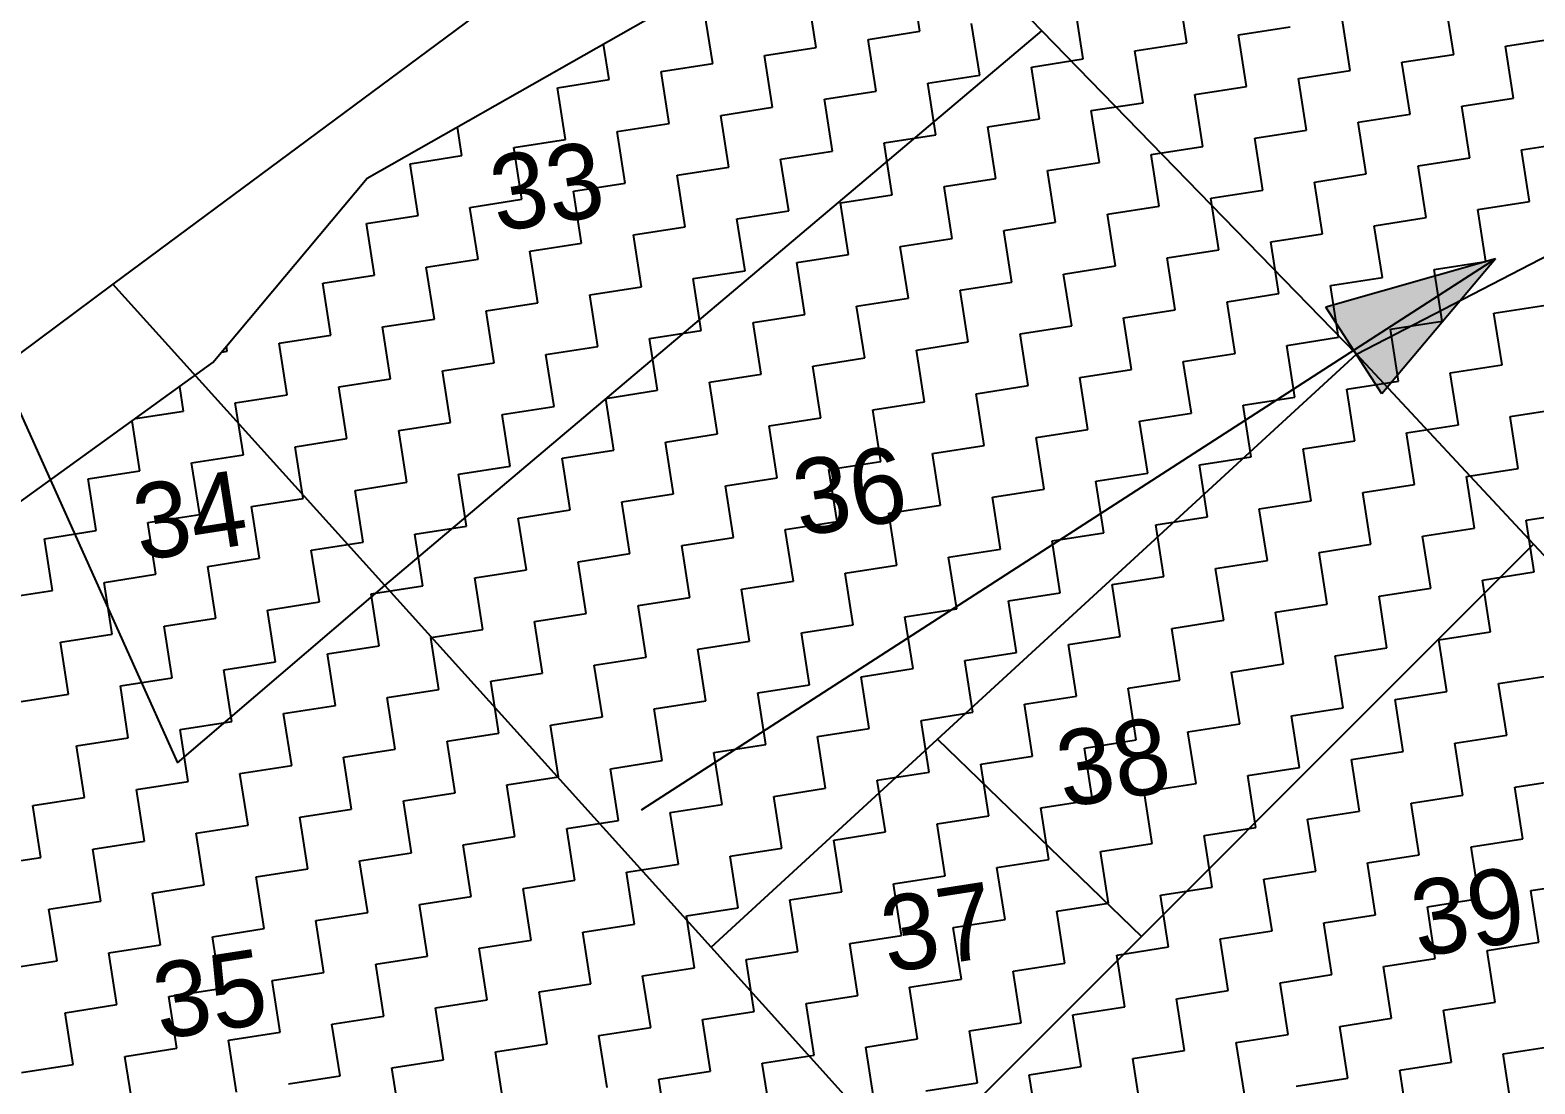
# Model space of a CAD drawing. Header units: metres. Extents: x 288492 to 290465, y 1999120 to 2001541.
# Drawn here: x 288994.5 to 289137, y 1999510.1 to 1999609.9 of the extents above; entities that cross this region are included whole.
import ezdxf
from ezdxf.enums import TextEntityAlignment as Align

# ---------------------------------------------------------------- set-up
doc = ezdxf.new("R2010")
doc.units = ezdxf.units.M
doc.header["$MEASUREMENT"] = 0
for name, color, linetype in [('POLY_HATCH', 12, 'Continuous'), ('POLY_PARCEL', 6, 'Continuous'), ('TEXT_PARCEL', 7, 'Continuous'), ('V_BOUND_LINE', 7, 'Continuous')]:
    doc.layers.add(name, color=color, linetype=linetype)
doc.styles.add('TEXT_MAP', font='KRDEV050.TTF')

# ---------------------------------------------------------------- blocks, each defined once
blk = doc.blocks.new('25')
h = blk.add_hatch(color=256)
h.paths.add_polyline_path([(289112.54, 1999538.38), (289115.26, 1999534.13), (289126.42, 1999547.26)])
h.paths.add_polyline_path([(289126.42, 1999547.26), (289109.82, 1999542.62), (289112.54, 1999538.38)])
for points in [[(289126.42, 1999547.26), (289042.82, 1999493.75)], [(289126.42, 1999547.26), (289109.82, 1999542.62)], [(289126.42, 1999547.26), (289115.26, 1999534.13)], [(289115.26, 1999534.13), (289109.82, 1999542.62)]]:
    blk.add_lwpolyline(points)
at = {"layer": 'POLY_HATCH', "linetype": 'Continuous'}
for p, q in [((289070.31, 1999569.69), (289069.54, 1999574.74)), ((289060.19, 1999568.15), (289059.43, 1999573.21)), ((289096.36, 1999568.47), (289095.59, 1999573.52)), ((289122.41, 1999567.24), (289121.64, 1999572.3)), ((289050.08, 1999566.62), (289049.31, 1999571.68)), ((289086.24, 1999566.93), (289085.48, 1999571.99)), ((289112.29, 1999565.71), (289111.53, 1999570.77)), ((289065.25, 1999568.92), (289070.31, 1999569.69)), ((289076.13, 1999565.4), (289075.36, 1999570.45)), ((289101.41, 1999569.23), (289106.47, 1999570)), ((289039.97, 1999565.09), (289039.44, 1999568.57)), ((289055.14, 1999567.39), (289060.19, 1999568.15)), ((289066.02, 1999563.86), (289065.25, 1999568.92)), ((289091.3, 1999567.7), (289096.36, 1999568.47)), ((289102.18, 1999564.18), (289101.41, 1999569.23)), ((289127.46, 1999568.01), (289132.52, 1999568.78)), ((289128.23, 1999562.95), (289127.46, 1999568.01)), ((289045.03, 1999565.85), (289050.08, 1999566.62)), ((289055.91, 1999562.33), (289055.14, 1999567.39)), ((289081.19, 1999566.16), (289086.24, 1999566.93)), ((289092.07, 1999562.64), (289091.3, 1999567.7)), ((289117.35, 1999566.48), (289122.41, 1999567.24)), ((289118.12, 1999561.42), (289117.35, 1999566.48)), ((289034.91, 1999564.32), (289039.97, 1999565.09)), ((289045.79, 1999560.8), (289045.03, 1999565.85)), ((289071.07, 1999564.63), (289076.13, 1999565.4)), ((289081.95, 1999561.11), (289081.19, 1999566.16)), ((289107.24, 1999564.94), (289112.29, 1999565.71)), ((289108, 1999559.89), (289107.24, 1999564.94)), ((289035.68, 1999559.26), (289034.91, 1999564.32)), ((289060.96, 1999563.1), (289066.02, 1999563.86)), ((289071.84, 1999559.57), (289071.07, 1999564.63)), ((289097.12, 1999563.41), (289102.18, 1999564.18)), ((289097.89, 1999558.35), (289097.12, 1999563.41)), ((289050.85, 1999561.56), (289055.91, 1999562.33)), ((289061.73, 1999558.04), (289060.96, 1999563.1)), ((289087.01, 1999561.88), (289092.07, 1999562.64)), ((289123.17, 1999562.19), (289128.23, 1999562.95)), ((289123.94, 1999557.13), (289123.17, 1999562.19)), ((289025.57, 1999557.73), (289025.14, 1999560.52)), ((289040.74, 1999560.03), (289045.79, 1999560.8)), ((289051.62, 1999556.51), (289050.85, 1999561.56)), ((289076.9, 1999560.34), (289081.95, 1999561.11)), ((289087.78, 1999556.82), (289087.01, 1999561.88)), ((289113.06, 1999560.65), (289118.12, 1999561.42)), ((289113.83, 1999555.6), (289113.06, 1999560.65)), ((289030.62, 1999558.5), (289035.68, 1999559.26)), ((289041.5, 1999554.97), (289040.74, 1999560.03)), ((289066.78, 1999558.81), (289071.84, 1999559.57)), ((289077.66, 1999555.29), (289076.9, 1999560.34)), ((289102.95, 1999559.12), (289108, 1999559.89)), ((289103.71, 1999554.06), (289102.95, 1999559.12)), ((289020.51, 1999556.96), (289025.57, 1999557.73)), ((289031.39, 1999553.44), (289030.62, 1999558.5)), ((289056.67, 1999557.27), (289061.73, 1999558.04)), ((289067.55, 1999553.75), (289066.78, 1999558.81)), ((289092.83, 1999557.59), (289097.89, 1999558.35)), ((289093.6, 1999552.53), (289092.83, 1999557.59)), ((289129, 1999557.9), (289134.05, 1999558.66)), ((289129.76, 1999552.84), (289129, 1999557.9)), ((289021.28, 1999551.91), (289020.51, 1999556.96)), ((289046.56, 1999555.74), (289051.62, 1999556.51)), ((289057.44, 1999552.22), (289056.67, 1999557.27)), ((289082.72, 1999556.05), (289087.78, 1999556.82)), ((289118.88, 1999556.36), (289123.94, 1999557.13)), ((289119.65, 1999551.31), (289118.88, 1999556.36)), ((289036.45, 1999554.21), (289041.5, 1999554.97)), ((289047.33, 1999550.68), (289046.56, 1999555.74)), ((289072.61, 1999554.52), (289077.66, 1999555.29)), ((289083.49, 1999551), (289082.72, 1999556.05)), ((289108.77, 1999554.83), (289113.83, 1999555.6)), ((289109.54, 1999549.77), (289108.77, 1999554.83)), ((289026.33, 1999552.67), (289031.39, 1999553.44)), ((289037.21, 1999549.15), (289036.45, 1999554.21)), ((289062.5, 1999552.98), (289067.55, 1999553.75)), ((289073.38, 1999549.46), (289072.61, 1999554.52)), ((289098.66, 1999553.3), (289103.71, 1999554.06)), ((289099.42, 1999548.24), (289098.66, 1999553.3)), ((289016.22, 1999551.14), (289021.28, 1999551.91)), ((289027.1, 1999547.62), (289026.33, 1999552.67)), ((289052.38, 1999551.45), (289057.44, 1999552.22)), ((289063.26, 1999547.93), (289062.5, 1999552.98)), ((289088.54, 1999551.76), (289093.6, 1999552.53)), ((289089.31, 1999546.71), (289088.54, 1999551.76)), ((289124.71, 1999552.07), (289129.76, 1999552.84)), ((289125.47, 1999547.02), (289124.71, 1999552.07)), ((289016.99, 1999546.08), (289016.22, 1999551.14)), ((289042.27, 1999549.92), (289047.33, 1999550.68)), ((289053.15, 1999546.39), (289052.38, 1999551.45)), ((289078.43, 1999550.23), (289083.49, 1999551)), ((289079.2, 1999545.17), (289078.43, 1999550.23)), ((289114.59, 1999550.54), (289119.65, 1999551.31)), ((289115.36, 1999545.48), (289114.59, 1999550.54)), ((289032.16, 1999548.38), (289037.21, 1999549.15)), ((289043.04, 1999544.86), (289042.27, 1999549.92)), ((289068.32, 1999548.7), (289073.38, 1999549.46)), ((289104.48, 1999549.01), (289109.54, 1999549.77)), ((289105.25, 1999543.95), (289104.48, 1999549.01)), ((289022.04, 1999546.85), (289027.1, 1999547.62)), ((289032.92, 1999543.33), (289032.16, 1999548.38)), ((289058.21, 1999547.16), (289063.26, 1999547.93)), ((289069.09, 1999543.64), (289068.32, 1999548.7)), ((289094.37, 1999547.47), (289099.42, 1999548.24)), ((289095.13, 1999542.42), (289094.37, 1999547.47)), ((289011.93, 1999545.32), (289016.99, 1999546.08)), ((289022.81, 1999541.79), (289022.04, 1999546.85)), ((289048.09, 1999545.63), (289053.15, 1999546.39)), ((289058.97, 1999542.1), (289058.21, 1999547.16)), ((289084.25, 1999545.94), (289089.31, 1999546.71)), ((289085.02, 1999540.88), (289084.25, 1999545.94)), ((289120.42, 1999546.25), (289125.47, 1999547.02)), ((289121.18, 1999541.19), (289120.42, 1999546.25)), ((289012.7, 1999540.26), (289011.93, 1999545.32)), ((289037.98, 1999544.09), (289043.04, 1999544.86)), ((289048.86, 1999540.57), (289048.09, 1999545.63)), ((289074.14, 1999544.41), (289079.2, 1999545.17)), ((289074.91, 1999539.35), (289074.14, 1999544.41)), ((289110.3, 1999544.72), (289115.36, 1999545.48)), ((289111.07, 1999539.66), (289110.3, 1999544.72)), ((289027.87, 1999542.56), (289032.92, 1999543.33)), ((289038.75, 1999539.04), (289037.98, 1999544.09)), ((289064.03, 1999542.87), (289069.09, 1999543.64)), ((289064.8, 1999537.82), (289064.03, 1999542.87)), ((289100.19, 1999543.18), (289105.25, 1999543.95)), ((289100.96, 1999538.13), (289100.19, 1999543.18)), ((289017.75, 1999541.03), (289022.81, 1999541.79)), ((289028.63, 1999537.5), (289027.87, 1999542.56)), ((289053.92, 1999541.34), (289058.97, 1999542.1)), ((289090.08, 1999541.65), (289095.13, 1999542.42)), ((289090.84, 1999536.59), (289090.08, 1999541.65)), ((289126.24, 1999541.96), (289131.3, 1999542.73)), ((289127.01, 1999536.91), (289126.24, 1999541.96)), ((289007.64, 1999539.49), (289012.7, 1999540.26)), ((289018.52, 1999535.97), (289017.75, 1999541.03)), ((289043.8, 1999539.8), (289048.86, 1999540.57)), ((289054.68, 1999536.28), (289053.92, 1999541.34)), ((289079.97, 1999540.12), (289085.02, 1999540.88)), ((289080.73, 1999535.06), (289079.97, 1999540.12)), ((289116.13, 1999540.43), (289121.18, 1999541.19)), ((289116.89, 1999535.37), (289116.13, 1999540.43)), ((289002.02, 1999538.64), (289002.59, 1999538.73)), ((289002.59, 1999538.73), (289002.51, 1999539.22)), ((289008.41, 1999534.44), (289007.64, 1999539.49)), ((289033.69, 1999538.27), (289038.75, 1999539.04)), ((289044.57, 1999534.75), (289043.8, 1999539.8)), ((289069.85, 1999538.58), (289074.91, 1999539.35)), ((289070.62, 1999533.53), (289069.85, 1999538.58)), ((289106.01, 1999538.89), (289111.07, 1999539.66)), ((289106.78, 1999533.84), (289106.01, 1999538.89)), ((289023.58, 1999536.74), (289028.63, 1999537.5)), ((289034.46, 1999533.21), (289033.69, 1999538.27)), ((289059.74, 1999537.05), (289064.8, 1999537.82)), ((289060.51, 1999531.99), (289059.74, 1999537.05)), ((289095.9, 1999537.36), (289100.96, 1999538.13)), ((289096.67, 1999532.3), (289095.9, 1999537.36)), ((289013.46, 1999535.2), (289018.52, 1999535.97)), ((289024.34, 1999531.68), (289023.58, 1999536.74)), ((289049.63, 1999535.51), (289054.68, 1999536.28)), ((289050.39, 1999530.46), (289049.63, 1999535.51)), ((289085.79, 1999535.83), (289090.84, 1999536.59)), ((289086.56, 1999530.77), (289085.79, 1999535.83)), ((289121.95, 1999536.14), (289127.01, 1999536.91)), ((289122.72, 1999531.08), (289121.95, 1999536.14)), ((288998.3, 1999532.9), (288997.93, 1999535.3)), ((289003.35, 1999533.67), (289008.41, 1999534.44)), ((289014.23, 1999530.15), (289013.46, 1999535.2)), ((289039.51, 1999533.98), (289044.57, 1999534.75)), ((289075.68, 1999534.29), (289080.73, 1999535.06)), ((289076.44, 1999529.24), (289075.68, 1999534.29)), ((289111.84, 1999534.6), (289116.89, 1999535.37)), ((289112.6, 1999529.55), (289111.84, 1999534.6)), ((288993.59, 1999532.19), (288998.3, 1999532.9)), ((289004.12, 1999528.61), (289003.35, 1999533.67)), ((289029.4, 1999532.45), (289034.46, 1999533.21)), ((289040.28, 1999528.92), (289039.51, 1999533.98)), ((289065.56, 1999532.76), (289070.62, 1999533.53)), ((289066.33, 1999527.7), (289065.56, 1999532.76)), ((289101.72, 1999533.07), (289106.78, 1999533.84)), ((289102.49, 1999528.01), (289101.72, 1999533.07)), ((289127.77, 1999531.85), (289132.83, 1999532.62)), ((288994.01, 1999527.08), (288993.27, 1999531.96)), ((289019.29, 1999530.91), (289024.34, 1999531.68)), ((289030.17, 1999527.39), (289029.4, 1999532.45)), ((289055.45, 1999531.23), (289060.51, 1999531.99)), ((289056.22, 1999526.17), (289055.45, 1999531.23)), ((289091.61, 1999531.54), (289096.67, 1999532.3)), ((289092.38, 1999526.48), (289091.61, 1999531.54)), ((289128.54, 1999526.79), (289127.77, 1999531.85)), ((289009.18, 1999529.38), (289014.23, 1999530.15)), ((289020.06, 1999525.86), (289019.29, 1999530.91)), ((289045.34, 1999529.69), (289050.39, 1999530.46)), ((289046.1, 1999524.63), (289045.34, 1999529.69)), ((289081.5, 1999530), (289086.56, 1999530.77)), ((289082.27, 1999524.95), (289081.5, 1999530)), ((289117.66, 1999530.32), (289122.72, 1999531.08)), ((289118.43, 1999525.26), (289117.66, 1999530.32)), ((288999.06, 1999527.85), (289004.12, 1999528.61)), ((289009.94, 1999524.32), (289009.18, 1999529.38)), ((289035.22, 1999528.16), (289040.28, 1999528.92)), ((289035.99, 1999523.1), (289035.22, 1999528.16)), ((289071.39, 1999528.47), (289076.44, 1999529.24)), ((289072.15, 1999523.41), (289071.39, 1999528.47)), ((289107.55, 1999528.78), (289112.6, 1999529.55)), ((289108.31, 1999523.72), (289107.55, 1999528.78)), ((288988.95, 1999526.31), (288994.01, 1999527.08)), ((288999.83, 1999522.79), (288999.06, 1999527.85)), ((289025.11, 1999526.62), (289030.17, 1999527.39)), ((289061.27, 1999526.94), (289066.33, 1999527.7)), ((289062.04, 1999521.88), (289061.27, 1999526.94)), ((289097.44, 1999527.25), (289102.49, 1999528.01)), ((289098.2, 1999522.19), (289097.44, 1999527.25)), ((289123.48, 1999526.03), (289128.54, 1999526.79)), ((288989.72, 1999521.26), (288988.95, 1999526.31)), ((289015, 1999525.09), (289020.06, 1999525.86)), ((289025.88, 1999521.57), (289025.11, 1999526.62)), ((289051.16, 1999525.4), (289056.22, 1999526.17)), ((289051.93, 1999520.35), (289051.16, 1999525.4)), ((289087.32, 1999525.71), (289092.38, 1999526.48)), ((289088.09, 1999520.66), (289087.32, 1999525.71)), ((289113.37, 1999524.49), (289118.43, 1999525.26)), ((289124.25, 1999520.97), (289123.48, 1999526.03)), ((289004.89, 1999523.56), (289009.94, 1999524.32)), ((289015.77, 1999520.03), (289015, 1999525.09)), ((289041.05, 1999523.87), (289046.1, 1999524.63)), ((289041.81, 1999518.81), (289041.05, 1999523.87)), ((289077.21, 1999524.18), (289082.27, 1999524.95)), ((289077.98, 1999519.12), (289077.21, 1999524.18)), ((289114.14, 1999519.44), (289113.37, 1999524.49)), ((288994.77, 1999522.02), (288999.83, 1999522.79)), ((289005.65, 1999518.5), (289004.89, 1999523.56)), ((289030.93, 1999522.33), (289035.99, 1999523.1)), ((289031.7, 1999517.28), (289030.93, 1999522.33)), ((289067.1, 1999522.65), (289072.15, 1999523.41)), ((289067.86, 1999517.59), (289067.1, 1999522.65)), ((289103.26, 1999522.96), (289108.31, 1999523.72)), ((289104.03, 1999517.9), (289103.26, 1999522.96)), ((289129.31, 1999521.74), (289134.36, 1999522.5)), ((288984.66, 1999520.49), (288989.72, 1999521.26)), ((288995.54, 1999516.97), (288994.77, 1999522.02)), ((289020.82, 1999520.8), (289025.88, 1999521.57)), ((289056.98, 1999521.11), (289062.04, 1999521.88)), ((289057.75, 1999516.06), (289056.98, 1999521.11)), ((289093.15, 1999521.42), (289098.2, 1999522.19)), ((289093.91, 1999516.37), (289093.15, 1999521.42)), ((289119.19, 1999520.2), (289124.25, 1999520.97)), ((289130.07, 1999516.68), (289129.31, 1999521.74)), ((288985.43, 1999515.43), (288984.66, 1999520.49)), ((289010.71, 1999519.27), (289015.77, 1999520.03)), ((289021.59, 1999515.74), (289020.82, 1999520.8)), ((289046.87, 1999519.58), (289051.93, 1999520.35)), ((289047.64, 1999514.52), (289046.87, 1999519.58)), ((289083.03, 1999519.89), (289088.09, 1999520.66)), ((289083.8, 1999514.83), (289083.03, 1999519.89)), ((289109.08, 1999518.67), (289114.14, 1999519.44)), ((289119.96, 1999515.15), (289119.19, 1999520.2)), ((289000.6, 1999517.73), (289005.65, 1999518.5)), ((289011.48, 1999514.21), (289010.71, 1999519.27)), ((289036.76, 1999518.04), (289041.81, 1999518.81)), ((289037.53, 1999512.99), (289036.76, 1999518.04)), ((289072.92, 1999518.36), (289077.98, 1999519.12)), ((289073.69, 1999513.3), (289072.92, 1999518.36)), ((289098.97, 1999517.13), (289104.03, 1999517.9)), ((289109.85, 1999513.61), (289109.08, 1999518.67)), ((288990.48, 1999516.2), (288995.54, 1999516.97)), ((289001.36, 1999512.68), (289000.6, 1999517.73)), ((289026.65, 1999516.51), (289031.7, 1999517.28)), ((289027.41, 1999511.45), (289026.65, 1999516.51)), ((289062.81, 1999516.82), (289067.86, 1999517.59)), ((289063.57, 1999511.77), (289062.81, 1999516.82)), ((289099.74, 1999512.08), (289098.97, 1999517.13)), ((289125.02, 1999515.91), (289130.07, 1999516.68)), ((288980.37, 1999514.67), (288985.43, 1999515.43)), ((288991.25, 1999511.14), (288990.48, 1999516.2)), ((289016.53, 1999514.98), (289021.59, 1999515.74)), ((289017.3, 1999509.92), (289016.53, 1999514.98)), ((289052.69, 1999515.29), (289057.75, 1999516.06)), ((289053.46, 1999510.23), (289052.69, 1999515.29)), ((289088.86, 1999515.6), (289093.91, 1999516.37)), ((289089.62, 1999510.54), (289088.86, 1999515.6)), ((289114.91, 1999514.38), (289119.96, 1999515.15)), ((289125.78, 1999510.86), (289125.02, 1999515.91)), ((289006.42, 1999513.44), (289011.48, 1999514.21)), ((289042.58, 1999513.76), (289047.64, 1999514.52)), ((289043.35, 1999508.7), (289042.58, 1999513.76)), ((289078.74, 1999514.07), (289083.8, 1999514.83)), ((289079.51, 1999509.01), (289078.74, 1999514.07)), ((289104.79, 1999512.85), (289109.85, 1999513.61)), ((289115.67, 1999509.32), (289114.91, 1999514.38)), ((288996.31, 1999511.91), (289001.36, 1999512.68)), ((289007.19, 1999508.39), (289006.42, 1999513.44)), ((289032.47, 1999512.22), (289037.53, 1999512.99)), ((289033.24, 1999507.17), (289032.47, 1999512.22)), ((289068.63, 1999512.53), (289073.69, 1999513.3)), ((289069.4, 1999507.48), (289068.63, 1999512.53)), ((289094.68, 1999511.31), (289099.74, 1999512.08)), ((289105.56, 1999507.79), (289104.79, 1999512.85)), ((288986.19, 1999510.38), (288991.25, 1999511.14)), ((288997.07, 1999506.85), (288996.31, 1999511.91)), ((289022.36, 1999510.69), (289027.41, 1999511.45)), ((289023.12, 1999505.63), (289022.36, 1999510.69)), ((289058.52, 1999511), (289063.57, 1999511.77)), ((289059.28, 1999505.94), (289058.52, 1999511)), ((289084.57, 1999509.78), (289089.62, 1999510.54)), ((289095.45, 1999506.25), (289094.68, 1999511.31)), ((289120.73, 1999510.09), (289125.78, 1999510.86)), ((288986.96, 1999505.32), (288986.19, 1999510.38)), ((289012.24, 1999509.15), (289017.3, 1999509.92)), ((289013.01, 1999504.1), (289012.24, 1999509.15)), ((289048.4, 1999509.47), (289053.46, 1999510.23)), ((289049.17, 1999504.41), (289048.4, 1999509.47)), ((289085.33, 1999504.72), (289084.57, 1999509.78)), ((289110.62, 1999508.56), (289115.67, 1999509.32)), ((289121.5, 1999505.03), (289120.73, 1999510.09)), ((289002.13, 1999507.62), (289007.19, 1999508.39)), ((289002.9, 1999502.56), (289002.13, 1999507.62)), ((289038.29, 1999507.93), (289043.35, 1999508.7)), ((289039.06, 1999502.88), (289038.29, 1999507.93)), ((289074.45, 1999508.24), (289079.51, 1999509.01)), ((289075.22, 1999503.19), (289074.45, 1999508.24)), ((289100.5, 1999507.02), (289105.56, 1999507.79)), ((289111.38, 1999503.5), (289110.62, 1999508.56)), ((288992.02, 1999506.09), (288997.07, 1999506.85)), ((289028.18, 1999506.4), (289033.24, 1999507.17)), ((289028.95, 1999501.34), (289028.18, 1999506.4)), ((289064.34, 1999506.71), (289069.4, 1999507.48)), ((289065.11, 1999501.65), (289064.34, 1999506.71)), ((289090.39, 1999505.49), (289095.45, 1999506.25)), ((289101.27, 1999501.97), (289100.5, 1999507.02)), ((289126.55, 1999505.8), (289131.61, 1999506.57)), ((288981.9, 1999504.55), (288986.96, 1999505.32)), ((288992.78, 1999501.03), (288992.02, 1999506.09)), ((289018.07, 1999504.86), (289023.12, 1999505.63)), ((289018.83, 1999499.81), (289018.07, 1999504.86)), ((289054.23, 1999505.18), (289059.28, 1999505.94)), ((289054.99, 1999500.12), (289054.23, 1999505.18)), ((289080.28, 1999503.95), (289085.33, 1999504.72)), ((289091.16, 1999500.43), (289090.39, 1999505.49)), ((289116.44, 1999504.27), (289121.5, 1999505.03)), ((289127.32, 1999500.74), (289126.55, 1999505.8)), ((289007.95, 1999503.33), (289013.01, 1999504.1)), ((289008.72, 1999498.27), (289007.95, 1999503.33)), ((289044.12, 1999503.64), (289049.17, 1999504.41)), ((289044.88, 1999498.59), (289044.12, 1999503.64)), ((289070.16, 1999502.42), (289075.22, 1999503.19)), ((289081.04, 1999498.9), (289080.28, 1999503.95)), ((289106.33, 1999502.73), (289111.38, 1999503.5)), ((289117.21, 1999499.21), (289116.44, 1999504.27)), ((288997.84, 1999501.8), (289002.9, 1999502.56)), ((288998.61, 1999496.74), (288997.84, 1999501.8)), ((289034, 1999502.11), (289039.06, 1999502.88)), ((289034.77, 1999497.05), (289034, 1999502.11)), ((289070.93, 1999497.36), (289070.16, 1999502.42)), ((289096.21, 1999501.2), (289101.27, 1999501.97)), ((289107.09, 1999497.68), (289106.33, 1999502.73)), ((288987.73, 1999500.26), (288992.78, 1999501.03)), ((288988.49, 1999495.21), (288987.73, 1999500.26)), ((289023.89, 1999500.57), (289028.95, 1999501.34)), ((289024.66, 1999495.52), (289023.89, 1999500.57)), ((289060.05, 1999500.89), (289065.11, 1999501.65)), ((289060.82, 1999495.83), (289060.05, 1999500.89)), ((289086.1, 1999499.66), (289091.16, 1999500.43)), ((289096.98, 1999496.14), (289096.21, 1999501.2)), ((289122.26, 1999499.98), (289127.32, 1999500.74)), ((289013.78, 1999499.04), (289018.83, 1999499.81)), ((289014.54, 1999493.98), (289013.78, 1999499.04)), ((289049.94, 1999499.35), (289054.99, 1999500.12)), ((289050.71, 1999494.3), (289049.94, 1999499.35)), ((289075.99, 1999498.13), (289081.04, 1999498.9)), ((289086.87, 1999494.61), (289086.1, 1999499.66)), ((289112.15, 1999498.44), (289117.21, 1999499.21)), ((289123.03, 1999494.92), (289122.26, 1999499.98)), ((289003.66, 1999497.51), (289008.72, 1999498.27)), ((289004.43, 1999492.45), (289003.66, 1999497.51)), ((289039.83, 1999497.82), (289044.88, 1999498.59)), ((289040.59, 1999492.76), (289039.83, 1999497.82)), ((289065.87, 1999496.6), (289070.93, 1999497.36)), ((289076.75, 1999493.07), (289075.99, 1999498.13)), ((289102.04, 1999496.91), (289107.09, 1999497.68)), ((289112.92, 1999493.39), (289112.15, 1999498.44)), ((288993.55, 1999495.97), (288998.61, 1999496.74)), ((288994.32, 1999490.92), (288993.55, 1999495.97)), ((289029.71, 1999496.29), (289034.77, 1999497.05)), ((289030.48, 1999491.23), (289029.71, 1999496.29)), ((289066.64, 1999491.54), (289065.87, 1999496.6)), ((289091.92, 1999495.38), (289096.98, 1999496.14)), ((289102.8, 1999491.85), (289102.04, 1999496.91)), ((289128.09, 1999495.69), (289133.14, 1999496.45)), ((288983.44, 1999494.44), (288988.49, 1999495.21)), ((288984.21, 1999489.38), (288983.44, 1999494.44)), ((289019.6, 1999494.75), (289024.66, 1999495.52)), ((289020.37, 1999489.7), (289019.6, 1999494.75)), ((289055.76, 1999495.06), (289060.82, 1999495.83)), ((289056.53, 1999490.01), (289055.76, 1999495.06)), ((289081.81, 1999493.84), (289086.87, 1999494.61)), ((289092.69, 1999490.32), (289091.92, 1999495.38)), ((289117.97, 1999494.15), (289123.03, 1999494.92)), ((289128.85, 1999490.63), (289128.09, 1999495.69)), ((289009.49, 1999493.22), (289014.54, 1999493.98)), ((289010.25, 1999488.16), (289009.49, 1999493.22)), ((289045.65, 1999493.53), (289050.71, 1999494.3)), ((289046.42, 1999488.47), (289045.65, 1999493.53)), ((289071.7, 1999492.31), (289076.75, 1999493.07)), ((289082.58, 1999488.78), (289081.81, 1999493.84)), ((289107.86, 1999492.62), (289112.92, 1999493.39)), ((289118.74, 1999489.1), (289117.97, 1999494.15)), ((288999.37, 1999491.68), (289004.43, 1999492.45)), ((289000.14, 1999486.63), (288999.37, 1999491.68)), ((289035.54, 1999492), (289040.59, 1999492.76)), ((289036.3, 1999486.94), (289035.54, 1999492)), ((289061.59, 1999490.77), (289066.64, 1999491.54)), ((289072.46, 1999487.25), (289071.7, 1999492.31)), ((289097.75, 1999491.09), (289102.8, 1999491.85)), ((289108.63, 1999487.56), (289107.86, 1999492.62)), ((288989.26, 1999490.15), (288994.32, 1999490.92)), ((288990.03, 1999485.09), (288989.26, 1999490.15)), ((289025.42, 1999490.46), (289030.48, 1999491.23)), ((289026.19, 1999485.41), (289025.42, 1999490.46)), ((289051.47, 1999489.24), (289056.53, 1999490.01)), ((289062.35, 1999485.72), (289061.59, 1999490.77)), ((289087.63, 1999489.55), (289092.69, 1999490.32)), ((289098.51, 1999486.03), (289097.75, 1999491.09)), ((289123.8, 1999489.86), (289128.85, 1999490.63)), ((288979.15, 1999488.62), (288984.21, 1999489.38)), ((289015.31, 1999488.93), (289020.37, 1999489.7)), ((289016.08, 1999483.87), (289015.31, 1999488.93)), ((289052.24, 1999484.18), (289051.47, 1999489.24)), ((289077.52, 1999488.02), (289082.58, 1999488.78)), ((289088.4, 1999484.5), (289087.63, 1999489.55)), ((289113.68, 1999488.33), (289118.74, 1999489.1)), ((289124.56, 1999484.81), (289123.8, 1999489.86)), ((289005.2, 1999487.39), (289010.25, 1999488.16)), ((289005.96, 1999482.34), (289005.2, 1999487.39)), ((289041.36, 1999487.71), (289046.42, 1999488.47)), ((289042.13, 1999482.65), (289041.36, 1999487.71)), ((289067.41, 1999486.48), (289072.46, 1999487.25)), ((289078.29, 1999482.96), (289077.52, 1999488.02)), ((289103.57, 1999486.8), (289108.63, 1999487.56)), ((289114.45, 1999483.27), (289113.68, 1999488.33)), ((288995.08, 1999485.86), (289000.14, 1999486.63)), ((288995.85, 1999480.8), (288995.08, 1999485.86)), ((289031.25, 1999486.17), (289036.3, 1999486.94)), ((289032.01, 1999481.12), (289031.25, 1999486.17)), ((289057.3, 1999484.95), (289062.35, 1999485.72)), ((289068.18, 1999481.43), (289067.41, 1999486.48)), ((289093.46, 1999485.26), (289098.51, 1999486.03)), ((289104.34, 1999481.74), (289103.57, 1999486.8)), ((289129.62, 1999485.57), (289134.68, 1999486.34)), ((289130.39, 1999480.52), (289129.62, 1999485.57)), ((288984.97, 1999484.33), (288990.03, 1999485.09)), ((288985.74, 1999479.27), (288984.97, 1999484.33)), ((289021.13, 1999484.64), (289026.19, 1999485.41)), ((289021.9, 1999479.58), (289021.13, 1999484.64)), ((289047.18, 1999483.42), (289052.24, 1999484.18)), ((289058.06, 1999479.89), (289057.3, 1999484.95)), ((289083.34, 1999483.73), (289088.4, 1999484.5)), ((289094.22, 1999480.21), (289093.46, 1999485.26)), ((289119.51, 1999484.04), (289124.56, 1999484.81)), ((289011.02, 1999483.1), (289016.08, 1999483.87)), ((289011.79, 1999478.05), (289011.02, 1999483.1)), ((289037.07, 1999481.88), (289042.13, 1999482.65)), ((289047.95, 1999478.36), (289047.18, 1999483.42)), ((289073.23, 1999482.19), (289078.29, 1999482.96)), ((289084.11, 1999478.67), (289083.34, 1999483.73)), ((289109.39, 1999482.51), (289114.45, 1999483.27)), ((289120.27, 1999478.98), (289119.51, 1999484.04)), ((289000.91, 1999481.57), (289005.96, 1999482.34)), ((289001.68, 1999476.51), (289000.91, 1999481.57)), ((289037.84, 1999476.83), (289037.07, 1999481.88)), ((289063.12, 1999480.66), (289068.18, 1999481.43)), ((289074, 1999477.14), (289073.23, 1999482.19)), ((289099.28, 1999480.97), (289104.34, 1999481.74)), ((289110.16, 1999477.45), (289109.39, 1999482.51)), ((288990.8, 1999480.04), (288995.85, 1999480.8)), ((288991.56, 1999474.98), (288990.8, 1999480.04)), ((289026.96, 1999480.35), (289032.01, 1999481.12)), ((289027.72, 1999475.29), (289026.96, 1999480.35)), ((289053.01, 1999479.13), (289058.06, 1999479.89)), ((289063.89, 1999475.6), (289063.12, 1999480.66)), ((289089.17, 1999479.44), (289094.22, 1999480.21)), ((289100.05, 1999475.92), (289099.28, 1999480.97)), ((289125.33, 1999479.75), (289130.39, 1999480.52)), ((289126.1, 1999474.69), (289125.33, 1999479.75)), ((288980.68, 1999478.5), (288985.74, 1999479.27)), ((289016.84, 1999478.82), (289021.9, 1999479.58)), ((289017.61, 1999473.76), (289016.84, 1999478.82)), ((289042.89, 1999477.59), (289047.95, 1999478.36)), ((289053.77, 1999474.07), (289053.01, 1999479.13)), ((289079.06, 1999477.91), (289084.11, 1999478.67)), ((289089.93, 1999474.38), (289089.17, 1999479.44)), ((289115.22, 1999478.22), (289120.27, 1999478.98)), ((289115.98, 1999473.16), (289115.22, 1999478.22)), ((289006.73, 1999477.28), (289011.79, 1999478.05)), ((289007.5, 1999472.23), (289006.73, 1999477.28)), ((289032.78, 1999476.06), (289037.84, 1999476.83)), ((289043.66, 1999472.54), (289042.89, 1999477.59)), ((289068.94, 1999476.37), (289074, 1999477.14)), ((289079.82, 1999472.85), (289079.06, 1999477.91)), ((289105.1, 1999476.68), (289110.16, 1999477.45)), ((288996.62, 1999475.75), (289001.68, 1999476.51)), ((288997.39, 1999470.69), (288996.62, 1999475.75)), ((289022.67, 1999474.53), (289027.72, 1999475.29)), ((289033.55, 1999471), (289032.78, 1999476.06)), ((289058.83, 1999474.84), (289063.89, 1999475.6)), ((289069.71, 1999471.32), (289068.94, 1999476.37)), ((289094.99, 1999475.15), (289100.05, 1999475.92)), ((289105.87, 1999471.63), (289105.1, 1999476.68)), ((288986.51, 1999474.21), (288991.56, 1999474.98)), ((288987.27, 1999469.16), (288986.51, 1999474.21)), ((289023.43, 1999469.47), (289022.67, 1999474.53)), ((289048.72, 1999473.3), (289053.77, 1999474.07)), ((289059.6, 1999469.78), (289058.83, 1999474.84)), ((289084.88, 1999473.62), (289089.93, 1999474.38)), ((289095.76, 1999470.09), (289094.99, 1999475.15)), ((289121.04, 1999473.93), (289126.1, 1999474.69)), ((289121.81, 1999468.87), (289121.04, 1999473.93)), ((289012.55, 1999472.99), (289017.61, 1999473.76)), ((289013.32, 1999467.94), (289012.55, 1999472.99)), ((289038.6, 1999471.77), (289043.66, 1999472.54)), ((289049.48, 1999468.25), (289048.72, 1999473.3)), ((289074.77, 1999472.08), (289079.82, 1999472.85)), ((289085.65, 1999468.56), (289084.88, 1999473.62)), ((289110.93, 1999472.39), (289115.98, 1999473.16)), ((289111.69, 1999467.34), (289110.93, 1999472.39)), ((289002.44, 1999471.46), (289007.5, 1999472.23)), ((289003.21, 1999466.4), (289002.44, 1999471.46)), ((289028.49, 1999470.24), (289033.55, 1999471)), ((289039.37, 1999466.71), (289038.6, 1999471.77)), ((289064.65, 1999470.55), (289069.71, 1999471.32)), ((289075.53, 1999467.03), (289074.77, 1999472.08)), ((289100.81, 1999470.86), (289105.87, 1999471.63)), ((288992.33, 1999469.92), (288997.39, 1999470.69)), ((288993.1, 1999464.87), (288992.33, 1999469.92)), ((289018.38, 1999468.7), (289023.43, 1999469.47)), ((289029.26, 1999465.18), (289028.49, 1999470.24)), ((289054.54, 1999469.01), (289059.6, 1999469.78)), ((289065.42, 1999465.49), (289064.65, 1999470.55)), ((289090.7, 1999469.33), (289095.76, 1999470.09)), ((289101.58, 1999465.8), (289100.81, 1999470.86)), ((289126.86, 1999469.64), (289131.92, 1999470.4)), ((289127.63, 1999464.58), (289126.86, 1999469.64)), ((288982.22, 1999468.39), (288987.27, 1999469.16)), ((289008.27, 1999467.17), (289013.32, 1999467.94)), ((289019.15, 1999463.65), (289018.38, 1999468.7)), ((289044.43, 1999467.48), (289049.48, 1999468.25)), ((289055.31, 1999463.96), (289054.54, 1999469.01)), ((289080.59, 1999467.79), (289085.65, 1999468.56)), ((289091.47, 1999464.27), (289090.7, 1999469.33)), ((289116.75, 1999468.1), (289121.81, 1999468.87)), ((289117.52, 1999463.05), (289116.75, 1999468.1)), ((289045.19, 1999462.42), (289044.43, 1999467.48)), ((289070.48, 1999466.26), (289075.53, 1999467.03)), ((289081.36, 1999462.74), (289080.59, 1999467.79)), ((289106.64, 1999466.57), (289111.69, 1999467.34))]:
    blk.add_line(p, q, dxfattribs=at)
at = {"layer": 'POLY_HATCH'}
for p, q in [((289016.32, 1999555.55), (289046.18, 1999572.37)), ((289001.16, 1999537.62), (289016.32, 1999555.55)), ((288977.48, 1999520.63), (289001.16, 1999537.62))]:
    blk.add_line(p, q, dxfattribs=at)
at = {"layer": 'POLY_PARCEL'}
for p, q in [((289058.31, 1999594.49), (289082.23, 1999569.69)), ((289112.79, 1999538), (289204.35, 1999584.99)), ((289017.88, 1999515.79), (289082.23, 1999569.69)), ((289082.23, 1999569.69), (289112.79, 1999538)), ((289017.88, 1999515.79), (288991.44, 1999545.32)), ((288980.42, 1999537.15), (288997.58, 1999498.55)), ((289049.6, 1999480.35), (289112.79, 1999538)), ((289112.79, 1999538), (289130.02, 1999519.38)), ((289068.93, 1999458.76), (289130.02, 1999519.38)), ((289130.02, 1999519.38), (289165.51, 1999481.05)), ((288997.58, 1999498.55), (289017.88, 1999515.79)), ((289049.6, 1999480.35), (289017.88, 1999515.79)), ((289071.76, 1999500.57), (289091.59, 1999481.24)), ((289068.93, 1999458.76), (289049.6, 1999480.35))]:
    blk.add_line(p, q, dxfattribs=at)
at = {"layer": 'V_BOUND_LINE'}
for p, q in [((289058.31, 1999594.49), (288991.44, 1999545.32)), ((288991.44, 1999545.32), (288980.42, 1999537.15))]:
    blk.add_line(p, q, dxfattribs=at)
at = {"layer": 'TEXT_PARCEL', "style": 'TEXT_MAP'}
for s, p in [('33', (289033.82, 1999554.72)), ('36', (289063.26, 1999524.88)), ('34', (288998.85, 1999522.74)), ('38', (289088.88, 1999498.31)), ('39', (289123.45, 1999483.57)), ('37', (289071.7, 1999482.24)), ('35', (289000.63, 1999476))]:
    blk.add_text(s, height=7.365, rotation=8.6241, dxfattribs=at).set_placement(p, align=Align.MIDDLE)

msp = doc.modelspace()

# ---------------------------------------------------------------- block references
at = {"xscale": 0.9698261639439751, "yscale": 0.9698261639439751, "zscale": 0.9698261639439751, "rotation": 0.222768048152709}
msp.add_blockref('25', (16272.72, 59299.43), dxfattribs=at)

doc.saveas('drawing.dxf')
